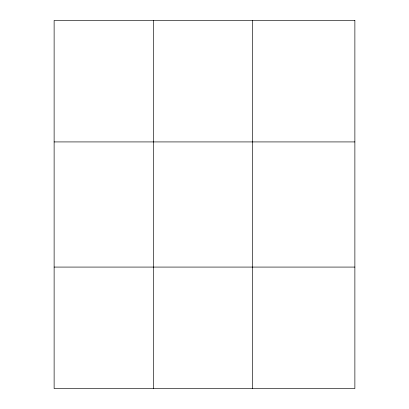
<?xml version="1.0" encoding="UTF-8"?>
<svg xmlns="http://www.w3.org/2000/svg" width="409" height="409" viewBox="0 0 409 409"><rect width="100%" height="100%" fill="white"/><g stroke="black" fill="none" stroke-linecap="round" stroke-linejoin="round"><path stroke-width="0.61" d="M153.375 388.55L153.375 20.45M252.619 388.55L252.619 20.45M54.126 141.923L354.874 141.923M54.126 267.077L354.874 267.077M354.874 20.45L354.874 388.55L54.126 388.55L54.126 20.45L354.874 20.45"/></g></svg>
